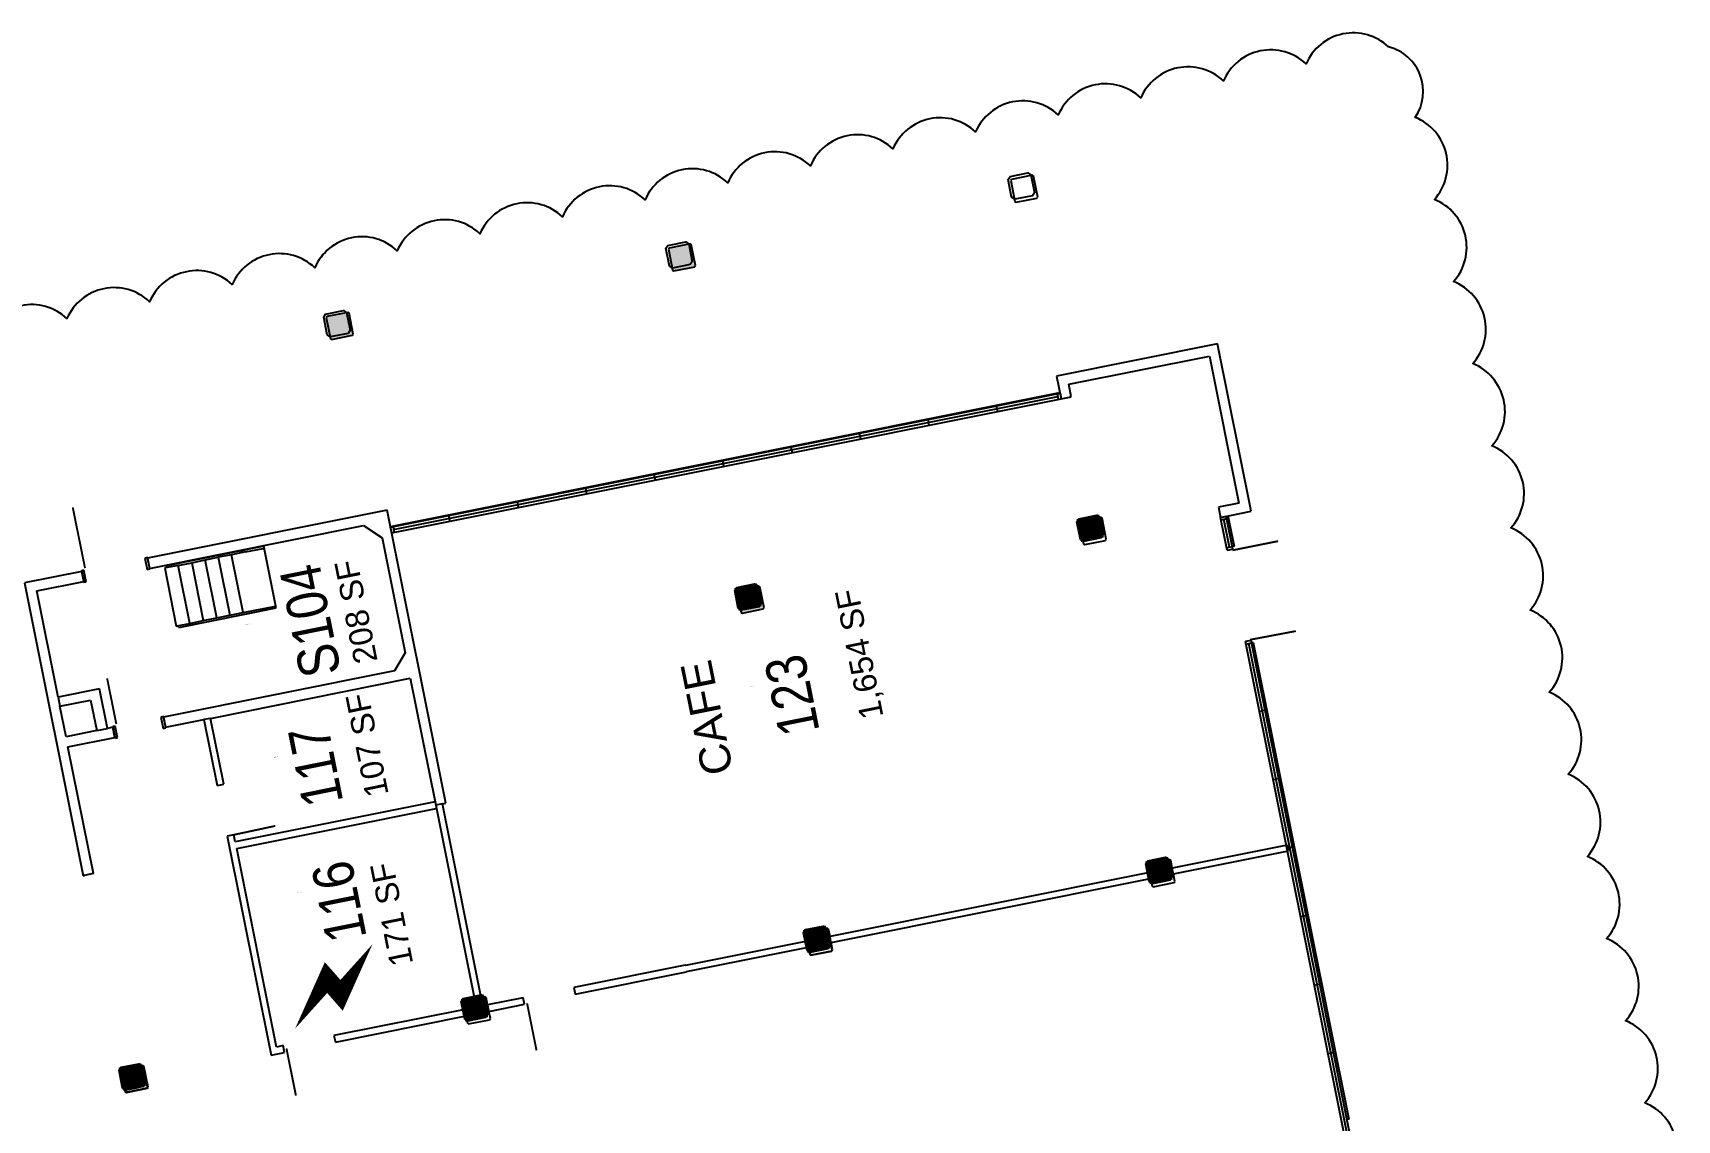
# Model space of a CAD drawing. Header units: inches. Extents: x 69200890 to 69205124, y 27678531 to 27681974.
# Drawn here: x 69203467 to 69204739, y 27681133 to 27681974 of the extents above; entities that cross this region are included whole.
import ezdxf
from ezdxf.enums import TextEntityAlignment as Align

# ---------------------------------------------------------------- set-up
doc = ezdxf.new("R2010")
doc.units = ezdxf.units.IN
doc.header["$LTSCALE"] = 10
doc.header["$MEASUREMENT"] = 0
doc.layers.get('0').update_dxf_attribs({"linetype": 'CONTINUOUS'})
for name, color, linetype in [('A-COLS', 5, 'CONTINUOUS'), ('A-DOOR', 2, 'CONTINUOUS'), ('A-FLOR', 3, 'CONTINUOUS'), ('A-GLAZ', 1, 'CONTINUOUS'), ('A-IDEN-ICON', 4, 'CONTINUOUS'), ('A-IDEN-RNUM', 7, 'CONTINUOUS'), ('A-IDEN-SNUM', 4, 'CONTINUOUS'), ('A-IDEN-TEXT', 9, 'CONTINUOUS'), ('A-IDEN-VNUM', 4, 'CONTINUOUS'), ('A-WALL', 5, 'CONTINUOUS'), ('AREA-TEXT', 3, 'CONTINUOUS')]:
    doc.layers.add(name, color=color, linetype=linetype)
doc.layers.add('A-REV', color=1, linetype='CONTINUOUS', true_color=0xff0000)
doc.styles.add('Annotative', font='arial.ttf')
doc.styles.add('CP_IDENTEXT', font='arial.ttf', dxfattribs={"height": 1})
doc.styles.add('CP_ROOMSNUMBER', font='arial.ttf', dxfattribs={"height": 1})
doc.styles.add('CP_ROOMVNUMBER', font='arial.ttf', dxfattribs={"width": 0.85, "height": 0.075})

# ---------------------------------------------------------------- blocks, each defined once
blk = doc.blocks.new('COL')
at = {"layer": 'A-COLS', "const_width": 18}
blk.add_lwpolyline([(0, 9), (0, -9)], dxfattribs=at)
at = {"layer": 'A-COLS'}
blk.add_lwpolyline([(9, 7), (9, -7), (7, -9), (-7, -9), (-9, -7), (-9, 7), (-7, 9), (7, 9)], close=True, dxfattribs=at)
blk = doc.blocks.new('CPELECT')
blk.add_lwpolyline([(29.9, 30.2, 0, 14.4, 0), (5, -8.1, 14.4, 14.4, 0), (-5, 3.3, 14.4, 0, 0), (-29.9, -35, 14.4, 0, 0)], format="xyseb")

msp = doc.modelspace()

# ---------------------------------------------------------------- hatches: boundary and pattern name
at = {"layer": 'A-COLS', "lineweight": 5}
for points in [[(69203978.8, 27681792.8), (69203979.4, 27681793.7), (69203976.1, 27681809.9), (69203975.2, 27681810.5), (69203959.1, 27681807.2), (69203958.5, 27681806.3), (69203961.7, 27681790.2), (69203962.6, 27681789.6)], [(69203697.9, 27681736.5), (69203714, 27681739.8), (69203714.6, 27681740.7), (69203711.4, 27681756.8), (69203710.5, 27681757.4), (69203694.3, 27681754.2), (69203693.7, 27681753.3), (69203697, 27681737.1)], [(69204031.8, 27681528.1), (69204032.4, 27681529), (69204029.2, 27681545.1), (69204028.3, 27681545.7), (69204012.1, 27681542.5), (69204011.5, 27681541.6), (69204014.7, 27681525.4), (69204015.6, 27681524.8)]]:
    msp.add_hatch(color=256, dxfattribs=at).paths.add_polyline_path(points)
at = {"layer": 'A-WALL', "lineweight": 5}
msp.add_hatch(color=256, dxfattribs=at).paths.add_polyline_path([(69203540.2, 27681154.2), (69203555.4, 27681157.3), (69203556, 27681158.1), (69203552.7, 27681174.3), (69203551.8, 27681174.9), (69203543.7, 27681173.3), (69203543.9, 27681172.7), (69203551.7, 27681174.2), (69203552.1, 27681173.9), (69203555.3, 27681158.3), (69203555, 27681157.8), (69203539.3, 27681154.7), (69203538.9, 27681155), (69203535.7, 27681170.7), (69203536, 27681171.1), (69203536.8, 27681171.2), (69203536.6, 27681171.9), (69203535.6, 27681171.7), (69203535.1, 27681170.8), (69203538.3, 27681154.6), (69203539.2, 27681154)])

# ---------------------------------------------------------------- linework, layer by layer
at = {"layer": 'A-COLS'}
for p, q in [((69203959.1, 27681807.2), (69203958.5, 27681806.3)), ((69203958.5, 27681806.3), (69203961.7, 27681790.2)), ((69203975.2, 27681810.5), (69203959.1, 27681807.2)), ((69203976.1, 27681809.9), (69203975.2, 27681810.5)), ((69203979.4, 27681793.7), (69203976.1, 27681809.9)), ((69203961.7, 27681790.2), (69203962.6, 27681789.6)), ((69203962.6, 27681789.6), (69203978.8, 27681792.8)), ((69203978.8, 27681792.8), (69203979.4, 27681793.7)), ((69203694.3, 27681754.2), (69203693.7, 27681753.3)), ((69203693.7, 27681753.3), (69203697, 27681737.1)), ((69203710.5, 27681757.4), (69203694.3, 27681754.2)), ((69203711.4, 27681756.8), (69203710.5, 27681757.4)), ((69203714.6, 27681740.7), (69203711.4, 27681756.8)), ((69203697.9, 27681736.5), (69203714, 27681739.8)), ((69203714, 27681739.8), (69203714.6, 27681740.7)), ((69203697, 27681737.1), (69203697.9, 27681736.5)), ((69204012.1, 27681542.5), (69204011.5, 27681541.6)), ((69204011.5, 27681541.6), (69204014.7, 27681525.4)), ((69204028.3, 27681545.7), (69204012.1, 27681542.5)), ((69204029.2, 27681545.1), (69204028.3, 27681545.7)), ((69204032.4, 27681529), (69204029.2, 27681545.1)), ((69204014.7, 27681525.4), (69204015.6, 27681524.8)), ((69204015.6, 27681524.8), (69204031.8, 27681528.1)), ((69204031.8, 27681528.1), (69204032.4, 27681529))]:
    msp.add_line(p, q, dxfattribs=at)
at = {"layer": 'A-DOOR'}
for points in [[(69203507.2, 27681559.6, 1.5, 1.5, 0), (69203497.7, 27681606.6, 0, 0, 0), (69203498.5, 27681606.8, 0, 0, -0.414214), (69203553.8, 27681567.4, 0, 0, -0.414214)], [(69204394.7, 27681573.4, 1.5, 1.5, 0), (69204430, 27681580.5, 0, 0, 0), (69204430.2, 27681579.7, 0, 0, -0.414214), (69204400.2, 27681538.5, 0, 0, -0.414214)], [(69204408.3, 27681504.2, 1.5, 1.5, 0), (69204443.7, 27681510.9, 0, 0, 0), (69204443.5, 27681511.7, 0, 0, 0.414214), (69204400.2, 27681538.5, 0, 0, 0.414214)], [(69203531.4, 27681439, 1.5, 1.5, 0), (69203524.3, 27681474.3, 0, 0, 0), (69203525.1, 27681474.4, 0, 0, -0.414214), (69203566.3, 27681444.4, 0, 0, -0.414214)], [(69203622.2, 27681353.3, 1.5, 1.5, 0), (69203654.4, 27681360.2, 0, 0, 0), (69203653.6, 27681365.1, 0, 0, 0.414214), (69203610.1, 27681391.5, 0, 0, 0.414214)], [(69203849.1, 27681223, 1.55, 1.55, 0), (69203856.4, 27681186.5, 0, 0, 0), (69203857.2, 27681186.7, 0, 0, 0.414214), (69203884.5, 27681231.7, 0, 0, 0.414214)], [(69203663, 27681188, 1.55, 1.55, 0), (69203670.3, 27681151.6, 0, 0, 0), (69203671.1, 27681151.7, 0, 0, 0.414214), (69203698.4, 27681196.7, 0, 0, 0.414214)]]:
    msp.add_lwpolyline(points, format="xyseb", dxfattribs=at)
at = {"layer": 'A-FLOR', "lineweight": -3}
for p, q in [((69203645.5, 27681576.5), (69203570.2, 27681561.4)), ((69203628.3, 27681572.1), (69203628.1, 27681573)), ((69203631.2, 27681572.1), (69203645, 27681574.9)), ((69203645, 27681574.9), (69203645.6, 27681575.6)), ((69203654.8, 27681530.2), (69203645.5, 27681576.5)), ((69203570.2, 27681561.4), (69203570.5, 27681560)), ((69203579.3, 27681561.7), (69203570.8, 27681560)), ((69203579.3, 27681561.7), (69203589.7, 27681563.8)), ((69203588.3, 27681516.9), (69203579.3, 27681561.7)), ((69203589.7, 27681563.8), (69203600.1, 27681565.9)), ((69203589.7, 27681563.8), (69203598.6, 27681519)), ((69203600.1, 27681565.9), (69203610.3, 27681568)), ((69203609.1, 27681521.1), (69203600.1, 27681565.9)), ((69203620.6, 27681570), (69203610.3, 27681568)), ((69203610.3, 27681568), (69203619.3, 27681523.1)), ((69203631.2, 27681572.1), (69203620.6, 27681570)), ((69203629.6, 27681525.2), (69203620.6, 27681570)), ((69203628.9, 27681571.8), (69203628.3, 27681572.1)), ((69203570.5, 27681560), (69203568.8, 27681559.6)), ((69203568.8, 27681559.6), (69203577.8, 27681514.8)), ((69203579.8, 27681513.7), (69203655, 27681528.8)), ((69203609.1, 27681521.1), (69203619.3, 27681523.1)), ((69203619.3, 27681523.1), (69203629.6, 27681525.2)), ((69203629.6, 27681525.2), (69203654.8, 27681530.2)), ((69203655, 27681528.8), (69203654.8, 27681530.2)), ((69203577.8, 27681514.8), (69203579.8, 27681515.2)), ((69203579.8, 27681513.7), (69203579.5, 27681515.1)), ((69203579.8, 27681515.2), (69203588.3, 27681516.9)), ((69203588.3, 27681516.9), (69203598.6, 27681519)), ((69203598.6, 27681519), (69203609.1, 27681521.1))]:
    msp.add_line(p, q, dxfattribs=at)
at = {"layer": 'A-GLAZ'}
for p, q in [((69203743.5, 27681591.2), (69204261.3, 27681694.9)), ((69203744.4, 27681586.8), (69204262.1, 27681690.5)), ((69203745.9, 27681589.4), (69204259.7, 27681692.3)), ((69204260.2, 27681690.1), (69204259.3, 27681694.5)), ((69204213.1, 27681680.7), (69204212.2, 27681685.1)), ((69204107.2, 27681659.4), (69204106.3, 27681663.9)), ((69204160.2, 27681670), (69204159.3, 27681674.5)), ((69204054.3, 27681648.8), (69204053.4, 27681653.2)), ((69204001.3, 27681638.2), (69204000.4, 27681642.6)), ((69203948.4, 27681627.6), (69203947.5, 27681632)), ((69203895.4, 27681617), (69203894.5, 27681621.4)), ((69203789.5, 27681595.8), (69203788.6, 27681600.2)), ((69203842.5, 27681606.4), (69203841.6, 27681610.8)), ((69204385.5, 27681598.9), (69204389.9, 27681599.8)), ((69204390.6, 27681573.4), (69204385.5, 27681598.9)), ((69204395, 27681574.3), (69204389.9, 27681599.8)), ((69203744.4, 27681586.8), (69203743.5, 27681591.2)), ((69204392.4, 27681575.8), (69204388.1, 27681597.4)), ((69204409.1, 27681503.7), (69204404.8, 27681502.8)), ((69204490, 27681077.3), (69204404.8, 27681502.8)), ((69204405.2, 27681500.9), (69204409.5, 27681501.8)), ((69204491.8, 27681079.7), (69204407.4, 27681501.3)), ((69204494, 27681080.1), (69204409.2, 27681503.7)), ((69204415.6, 27681448.9), (69204420, 27681449.8)), ((69204426.2, 27681396), (69204430.6, 27681396.8)), ((69204436.8, 27681343), (69204441.2, 27681343.9)), ((69204447.4, 27681290.1), (69204451.8, 27681291)), ((69204458, 27681237.1), (69204462.4, 27681238)), ((69204468.6, 27681184.2), (69204473, 27681185.1))]:
    msp.add_line(p, q, dxfattribs=at)
at = {"layer": 'A-GLAZ', "lineweight": -3}
for p, q in [((69204261.3, 27681694.9), (69204262.1, 27681690.5)), ((69203745.5, 27681591.6), (69203746.4, 27681587.2)), ((69204385.9, 27681597), (69204390.3, 27681597.9)), ((69204390.2, 27681575.4), (69204394.7, 27681576.3)), ((69204390.6, 27681573.4), (69204395, 27681574.3))]:
    msp.add_line(p, q, dxfattribs=at)
at = {"layer": 'A-REV'}
msp.add_lwpolyline([(69204728.4, 27681082.4, 0.520567), (69204713.6, 27681146, 0.520567), (69204698.8, 27681209.5, 0.520567), (69204684, 27681273, 0.520567), (69204669.2, 27681336.6, 0.520567), (69204654.4, 27681400.1, 0.520567), (69204639.7, 27681463.6, 0.520567), (69204624.9, 27681527.2, 0.520567), (69204610.1, 27681590.7, 0.520567), (69204595.3, 27681654.2, 0.520567), (69204580.5, 27681717.8, 0.520567), (69204565.7, 27681781.3, 0.520567), (69204550.9, 27681844.8, 0.520567), (69204536.1, 27681908.3, 0.520567), (69204515.5, 27681962.8, 0.520567), (69204451.6, 27681949.6, 0.520567), (69204387.7, 27681936.5, 0.520567), (69204323.8, 27681923.4, 0.520567), (69204259.9, 27681910.2, 0.520567), (69204196, 27681897.1, 0.520567), (69204132.1, 27681884, 0.520567), (69204068.2, 27681870.8, 0.520567), (69204004.3, 27681857.7, 0.520567), (69203940.4, 27681844.5, 0.520567), (69203876.5, 27681831.4, 0.520567), (69203812.6, 27681818.3, 0.520567), (69203748.7, 27681805.1, 0.520567), (69203684.9, 27681792, 0.520567), (69203621, 27681778.9, 0.520567), (69203557.1, 27681765.7, 0.520567), (69203493.2, 27681752.6, 0.520567), (69203429.3, 27681739.4, 0.520567)], format="xyb", dxfattribs=at)
at = {"layer": 'A-WALL'}
for p, q in [((69204223.8, 27681860.3), (69204223.2, 27681859.4)), ((69204223.2, 27681859.4), (69204226.4, 27681843.2)), ((69204240, 27681863.5), (69204223.8, 27681860.3)), ((69204240.9, 27681862.9), (69204240, 27681863.5)), ((69204244.1, 27681846.7), (69204240.9, 27681862.9)), ((69204226.4, 27681843.2), (69204227.3, 27681842.6)), ((69204227.3, 27681842.6), (69204243.5, 27681845.8)), ((69204243.5, 27681845.8), (69204244.1, 27681846.7)), ((69204383.1, 27681733.1), (69204258.6, 27681708.1)), ((69204409.1, 27681603.6), (69204383.1, 27681733.1)), ((69204268, 27681701.9), (69204376.9, 27681723.7)), ((69204376.9, 27681723.7), (69204399.6, 27681609.9)), ((69204258.6, 27681708.1), (69204262.1, 27681690.5)), ((69204270, 27681692), (69204268, 27681701.9)), ((69203743.4, 27681591.7), (69204261.2, 27681695.4)), ((69204262.1, 27681690.5), (69204270, 27681692)), ((69203740.9, 27681604.4), (69203555.6, 27681567.3)), ((69203786.3, 27681377.9), (69203740.9, 27681604.4)), ((69204293, 27681598.8), (69204276.8, 27681595.5)), ((69204293.9, 27681598.2), (69204293, 27681598.8)), ((69204399.6, 27681609.9), (69204384, 27681606.8)), ((69204384, 27681606.8), (69204385.5, 27681598.9)), ((69204385.5, 27681598.9), (69204409.1, 27681603.6)), ((69204391.2, 27681600.1), (69204395.9, 27681576.5)), ((69203557.1, 27681559.4), (69203722.7, 27681592.6)), ((69203722.7, 27681592.6), (69203737, 27681583.1)), ((69204276.8, 27681595.5), (69204276.2, 27681594.6)), ((69204276.2, 27681594.6), (69204279.5, 27681578.5)), ((69204297.1, 27681582), (69204293.9, 27681598.2)), ((69203737, 27681583.1), (69203754.8, 27681494)), ((69204279.5, 27681578.5), (69204280.4, 27681577.9)), ((69204280.4, 27681577.9), (69204296.5, 27681581.1)), ((69204296.5, 27681581.1), (69204297.1, 27681582)), ((69204395.9, 27681576.5), (69204394.7, 27681576.3)), ((69203555.6, 27681567.3), (69203557.1, 27681559.4)), ((69203504.6, 27681557.1), (69203460.5, 27681548.2)), ((69203460.5, 27681548.2), (69203505.8, 27681321.7)), ((69203469.9, 27681542), (69203506.2, 27681549.2)), ((69203506.2, 27681549.2), (69203504.6, 27681557.1)), ((69203486.3, 27681459.8), (69203469.9, 27681542)), ((69204410.8, 27681502), (69204409.6, 27681501.8)), ((69204410.8, 27681502), (69204484.7, 27681133.3)), ((69203754.8, 27681494), (69203746.6, 27681480.1)), ((69203746.6, 27681480.1), (69203568, 27681444.3)), ((69203604.3, 27681443.4), (69203758.8, 27681474.4)), ((69203758.8, 27681474.4), (69203777.9, 27681378.9)), ((69203492.5, 27681429.2), (69203487.8, 27681452.7)), ((69203516.2, 27681434), (69203492.5, 27681429.2)), ((69203528.7, 27681436.5), (69203524.6, 27681435.6)), ((69203530.3, 27681428.6), (69203528.7, 27681436.5)), ((69203568, 27681444.3), (69203569.5, 27681436.5)), ((69203569.5, 27681436.5), (69203599.1, 27681442.4)), ((69203494, 27681421.4), (69203530.3, 27681428.6)), ((69203513.7, 27681323.3), (69203494, 27681421.4)), ((69203783.6, 27681377.4), (69203786.3, 27681377.9)), ((69204346, 27681334), (69204329.9, 27681330.8)), ((69204346.9, 27681333.4), (69204346, 27681334)), ((69204348.1, 27681327.6), (69204346.9, 27681333.4)), ((69203505.8, 27681321.7), (69203506.6, 27681321.9)), ((69204329.9, 27681330.8), (69204329.3, 27681329.9)), ((69204329.3, 27681329.9), (69204330.4, 27681324.1)), ((69204330.4, 27681324.1), (69204331.2, 27681320.1)), ((69204331.2, 27681320.1), (69204331.4, 27681319.5)), ((69204331.4, 27681319.5), (69204332.5, 27681313.7)), ((69204348.9, 27681323.7), (69204348.1, 27681327.6)), ((69204349, 27681323.1), (69204348.9, 27681323.7)), ((69204350.2, 27681317.2), (69204349, 27681323.1)), ((69204332.5, 27681313.7), (69204333.4, 27681313.1)), ((69204333.4, 27681313.1), (69204349.6, 27681316.4)), ((69204349.6, 27681316.4), (69204350.2, 27681317.2)), ((69204081.3, 27681281), (69204065.1, 27681277.7)), ((69204082.2, 27681280.4), (69204081.3, 27681281)), ((69204083.4, 27681274.6), (69204082.2, 27681280.4)), ((69204065.1, 27681277.7), (69204064.5, 27681276.9)), ((69204064.5, 27681276.9), (69204065.7, 27681271)), ((69204065.7, 27681271), (69204066.5, 27681267.1)), ((69204084.1, 27681270.6), (69204083.4, 27681274.6)), ((69204085.4, 27681264.2), (69204084.3, 27681270)), ((69204066.6, 27681266.5), (69204067.8, 27681260.7)), ((69204067.8, 27681260.7), (69204068.7, 27681260.1)), ((69204068.7, 27681260.1), (69204084.8, 27681263.3)), ((69204084.8, 27681263.3), (69204085.4, 27681264.2)), ((69203800.4, 27681224.7), (69203799.8, 27681223.8)), ((69203799.8, 27681223.8), (69203800.9, 27681218.3)), ((69203808.5, 27681226.3), (69203800.4, 27681224.7)), ((69203800.9, 27681218.3), (69203801, 27681217.7)), ((69203801, 27681217.7), (69203801.8, 27681213.8)), ((69203809.1, 27681226.4), (69203808.5, 27681226.3)), ((69203813, 27681227.2), (69203809.1, 27681226.4)), ((69203813.6, 27681227.4), (69203813, 27681227.2)), ((69203816.6, 27681227.9), (69203813.6, 27681227.4)), ((69203817.4, 27681227.4), (69203816.6, 27681227.9)), ((69203818.6, 27681221.8), (69203817.4, 27681227.4)), ((69203818.7, 27681221.2), (69203818.6, 27681221.8)), ((69203819.5, 27681217.3), (69203818.7, 27681221.2)), ((69203819.6, 27681216.7), (69203819.5, 27681217.3)), ((69203820.7, 27681211.2), (69203819.6, 27681216.7)), ((69203801.8, 27681213.8), (69203801.9, 27681213.2)), ((69203801.9, 27681213.2), (69203803, 27681207.6)), ((69203803, 27681207.6), (69203803.9, 27681207.1)), ((69203803.9, 27681207.1), (69203820.1, 27681210.3)), ((69203820.1, 27681210.3), (69203820.7, 27681211.2)), ((69203535.6, 27681171.7), (69203535.1, 27681170.8)), ((69203535.1, 27681170.8), (69203538.3, 27681154.6)), ((69203536.6, 27681171.9), (69203535.6, 27681171.7)), ((69203551.8, 27681174.9), (69203543.7, 27681173.3)), ((69203552.7, 27681174.3), (69203551.8, 27681174.9)), ((69203556, 27681158.1), (69203552.7, 27681174.3)), ((69203538.3, 27681154.6), (69203539.2, 27681154)), ((69203539.2, 27681154), (69203555.4, 27681157.3)), ((69203540.6, 27681156.2), (69203548.4, 27681157.8)), ((69203555.4, 27681157.3), (69203556, 27681158.1)), ((69204484.7, 27681133.3), (69204483.4, 27681133.1))]:
    msp.add_line(p, q, dxfattribs=at)
at = {"layer": 'A-WALL', "lineweight": -3}
for p, q in [((69203555.5, 27681567.8), (69203553.5, 27681567.4)), ((69203553.5, 27681567.4), (69203555.3, 27681558.6)), ((69203557.2, 27681559), (69203555.5, 27681567.8)), ((69203506.4, 27681558), (69203504.5, 27681557.6)), ((69203504.5, 27681557.6), (69203506.2, 27681549.2)), ((69203506.2, 27681549.2), (69203506.3, 27681548.7)), ((69203506.3, 27681548.7), (69203508.2, 27681549.1)), ((69203508.2, 27681549.1), (69203506.4, 27681558)), ((69203555.3, 27681558.6), (69203557.2, 27681559)), ((69203530.6, 27681437.4), (69203528.7, 27681437)), ((69203528.7, 27681437), (69203530.4, 27681428.1)), ((69203532.4, 27681428.5), (69203530.6, 27681437.4)), ((69203567.9, 27681444.8), (69203565.9, 27681444.4)), ((69203565.9, 27681444.4), (69203567.7, 27681435.6)), ((69203567.7, 27681435.6), (69203569.6, 27681436)), ((69203569.6, 27681436), (69203567.9, 27681444.8)), ((69203530.4, 27681428.1), (69203532.4, 27681428.5))]:
    msp.add_line(p, q, dxfattribs=at)
at = {"layer": 'A-WALL', "lineweight": 25}
for p, q in [((69203518.4, 27681466.3), (69203486.3, 27681459.8)), ((69203486.3, 27681459.8), (69203487.8, 27681452.7)), ((69203524.6, 27681435.6), (69203518.4, 27681466.3)), ((69203487.8, 27681452.7), (69203511.5, 27681457.5)), ((69203511.5, 27681457.5), (69203516.2, 27681434)), ((69203516.2, 27681434), (69203524.6, 27681435.6)), ((69203604.3, 27681443.4), (69203599.1, 27681442.4)), ((69203599.1, 27681442.4), (69203609.4, 27681391.4)), ((69203614.5, 27681392.4), (69203604.3, 27681443.4)), ((69203609.4, 27681391.4), (69203614.5, 27681392.4)), ((69203777.9, 27681378.9), (69203623.4, 27681347.9)), ((69203624.5, 27681342.8), (69203778.9, 27681373.7)), ((69203777.9, 27681378.9), (69203808.5, 27681226.3)), ((69203783.6, 27681377.4), (69203778.4, 27681376.3)), ((69203813.6, 27681227.4), (69203783.6, 27681377.4)), ((69203622.4, 27681353.2), (69203617.2, 27681352.2)), ((69203617.2, 27681352.2), (69203651.1, 27681182.9)), ((69203623.4, 27681347.9), (69203622.4, 27681353.2)), ((69204437.1, 27681345.4), (69204348.1, 27681327.6)), ((69204438, 27681340.9), (69204437.1, 27681345.4)), ((69203655.2, 27681189.1), (69203624.5, 27681342.8)), ((69204349, 27681323.1), (69204438, 27681340.9)), ((69203513.7, 27681323.3), (69203506.6, 27681321.9)), ((69204330.4, 27681324.1), (69204083.4, 27681274.6)), ((69204084.3, 27681270), (69204331.4, 27681319.5)), ((69204065.7, 27681271), (69203971.6, 27681252.2)), ((69203972.5, 27681247.6), (69204066.6, 27681266.5)), ((69203971.5, 27681252.5), (69203885.2, 27681235.2)), ((69203886.3, 27681230), (69203972.5, 27681247.3)), ((69203971.6, 27681252.2), (69203971.5, 27681252.5)), ((69203972.5, 27681247.3), (69203972.5, 27681247.6)), ((69203885.2, 27681235.2), (69203886.3, 27681230)), ((69203800.9, 27681218.3), (69203699.7, 27681198)), ((69203846, 27681227.3), (69203818.6, 27681221.8)), ((69203819.6, 27681216.7), (69203847, 27681222.2)), ((69203847, 27681222.2), (69203846, 27681227.3)), ((69203700.8, 27681192.9), (69203801.9, 27681213.2)), ((69203699.7, 27681198), (69203700.8, 27681192.9)), ((69203651.1, 27681182.9), (69203661.5, 27681185)), ((69203660.5, 27681190.2), (69203655.2, 27681189.1)), ((69203661.5, 27681185), (69203660.5, 27681190.2))]:
    msp.add_line(p, q, dxfattribs=at)
at = {"layer": 'A-WALL', "lineweight": 9}
for p, q in [((69204081.2, 27681280.3), (69204065.5, 27681277.2)), ((69204081.6, 27681280), (69204081.2, 27681280.3)), ((69204065.5, 27681277.2), (69204065.2, 27681276.7)), ((69204065.2, 27681276.7), (69204068.3, 27681261.1)), ((69204084.8, 27681264.3), (69204081.6, 27681280)), ((69204068.3, 27681261.1), (69204068.8, 27681260.8)), ((69204068.8, 27681260.8), (69204084.5, 27681263.9)), ((69204084.5, 27681263.9), (69204084.8, 27681264.3)), ((69203536, 27681171.1), (69203535.7, 27681170.7)), ((69203535.7, 27681170.7), (69203538.9, 27681155)), ((69203536.8, 27681171.2), (69203536, 27681171.1)), ((69203536.7, 27681171.5), (69203537.3, 27681171.6)), ((69203536.7, 27681171.5), (69203536.8, 27681171.2)), ((69203543.2, 27681172.5), (69203543.2, 27681172.8)), ((69203543.9, 27681172.7), (69203543.2, 27681172.5)), ((69203551.7, 27681174.2), (69203543.9, 27681172.7)), ((69203552.1, 27681173.9), (69203551.7, 27681174.2)), ((69203555.3, 27681158.3), (69203552.1, 27681173.9)), ((69203538.9, 27681155), (69203539.3, 27681154.7)), ((69203539.3, 27681154.7), (69203540, 27681154.8)), ((69203540, 27681154.8), (69203555, 27681157.8)), ((69203555, 27681157.8), (69203555.3, 27681158.3))]:
    msp.add_line(p, q, dxfattribs=at)
at = {"layer": 'A-WALL'}
for points in [[(69204238.8, 27681863.8), (69204241.6, 27681850), (69204240, 27681847.7), (69204226.3, 27681844.9), (69204223.9, 27681846.5), (69204221.2, 27681860.2), (69204222.7, 27681862.6), (69204236.5, 27681865.3)], [(69203974.1, 27681810.5), (69203976.9, 27681796.8), (69203975.3, 27681794.4), (69203961.6, 27681791.7), (69203959.2, 27681793.3), (69203956.5, 27681807), (69203958, 27681809.3), (69203971.8, 27681812.1)], [(69203709.4, 27681757.3), (69203712.2, 27681743.6), (69203710.6, 27681741.2), (69203696.9, 27681738.5), (69203694.5, 27681740), (69203691.8, 27681753.8), (69203693.3, 27681756.1), (69203707.1, 27681758.9)]]:
    msp.add_lwpolyline(points, close=True, dxfattribs=at)

# ---------------------------------------------------------------- block references
at = {"rotation": 11.36903025436198}
for p in [(69204284.6, 27681590.4), (69204019.9, 27681537.2), (69204337.8, 27681325.7), (69204073.1, 27681272.5), (69203808.4, 27681219.3), (69203543.7, 27681166)]:
    msp.add_blockref('COL', p, dxfattribs=at)
at = {"layer": 'A-IDEN-ICON', "lineweight": -3}
msp.add_blockref('CPELECT', (69203699.6, 27681238.4), dxfattribs=at)

# ---------------------------------------------------------------- texts
at = {"layer": 'A-IDEN-RNUM', "style": 'CP_ROOMSNUMBER'}
for s, p in [('S104-00', (69203632.2, 27681516.1)), ('0123-00', (69204022.4, 27681468.1)), ('0117-00', (69203654, 27681413.4)), ('0116-00', (69203672.1, 27681308.6))]:
    msp.add_text(s, height=0.36, rotation=11.369, dxfattribs=at).set_placement(p, align=Align.MIDDLE)
at = {"layer": 'A-IDEN-SNUM', "style": 'CP_ROOMSNUMBER'}
for s, p in [('0350S10400', (69203633.2, 27681516.1)), ('0350012300', (69204023.4, 27681468.1)), ('0350011700', (69203655, 27681413.4)), ('0350011600', (69203673.1, 27681308.6))]:
    msp.add_text(s, height=0.36, rotation=11.369, dxfattribs=at).set_placement(p, align=Align.MIDDLE)
at = {"layer": 'A-IDEN-TEXT', "style": 'Annotative'}
msp.add_text('CAFE', height=24, rotation=101.369, dxfattribs=at).set_placement((69203988.1, 27681443.7), align=Align.MIDDLE)
at = {"layer": 'A-IDEN-VNUM', "style": 'CP_ROOMVNUMBER', "width": 0.85}
for s, p in [('S104', (69203681.3, 27681518.8)), ('123', (69204053.9, 27681461.1)), ('117', (69203685.5, 27681406.4)), ('116', (69203703.6, 27681301.6))]:
    msp.add_text(s, height=31.5, rotation=101.369, dxfattribs=at).set_placement(p, align=Align.MIDDLE)
at = {"layer": 'AREA-TEXT', "lineweight": -3, "char_height": 18, "attachment_point": 1, "rotation": 101.37, "style": 'CP_IDENTEXT'}
for s, insert in [('208 SF', (69203715.9, 27681484.3)), ('1,654 SF', (69204107.2, 27681441.3)), ('107 SF', (69203724.5, 27681381.1)), ('171 SF', (69203743.5, 27681250.2))]:
    msp.add_mtext(s, dxfattribs=dict(at, insert=insert))

doc.saveas('drawing.dxf')
